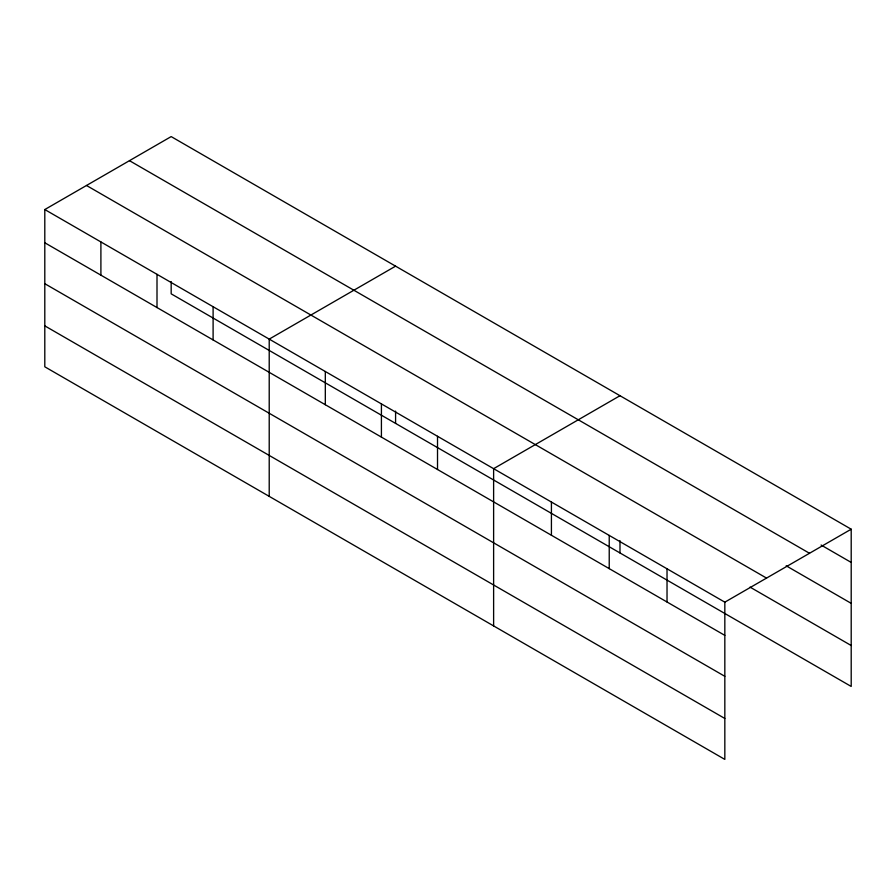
<?xml version="1.0" encoding="UTF-8"?>
<svg xmlns="http://www.w3.org/2000/svg" width="896" height="896" viewBox="0 0 896 896"><rect width="100%" height="100%" fill="white"/><g stroke="black" fill="none" stroke-linecap="round" stroke-linejoin="round"><path stroke-width="1.34" d="M724.83 676.312L724.83 602.168L44.8 209.552L44.8 366.8L724.83 759.405L724.83 676.312L44.8 283.696M171.17 281.557L171.17 293.832L851.2 686.448L851.2 529.2L171.17 136.595L44.8 209.552M395.584 266.157L269.214 339.114L269.214 496.362M619.987 395.718L493.618 468.675L493.618 625.923M724.83 602.168L851.2 529.2M821.094 545.037L851.2 562.419M129.472 160.675L809.502 553.28M786.173 565.802L851.2 603.344M86.498 185.483L766.528 578.088M750.042 587.115L851.2 645.512M44.8 242.771L724.83 635.376M44.8 325.864L724.83 718.48M667.027 568.792L667.027 602.011M619.987 540.68L619.987 552.955M609.224 535.416L609.224 568.635M551.421 502.051L551.421 535.27M437.517 436.285L437.517 469.504M395.584 411.118L395.584 423.394M381.416 403.894L381.416 437.114M325.315 371.504L325.315 404.723M213.102 306.723L213.102 339.942M157.002 274.333L157.002 307.552M100.901 241.942L100.901 275.162"/></g></svg>
